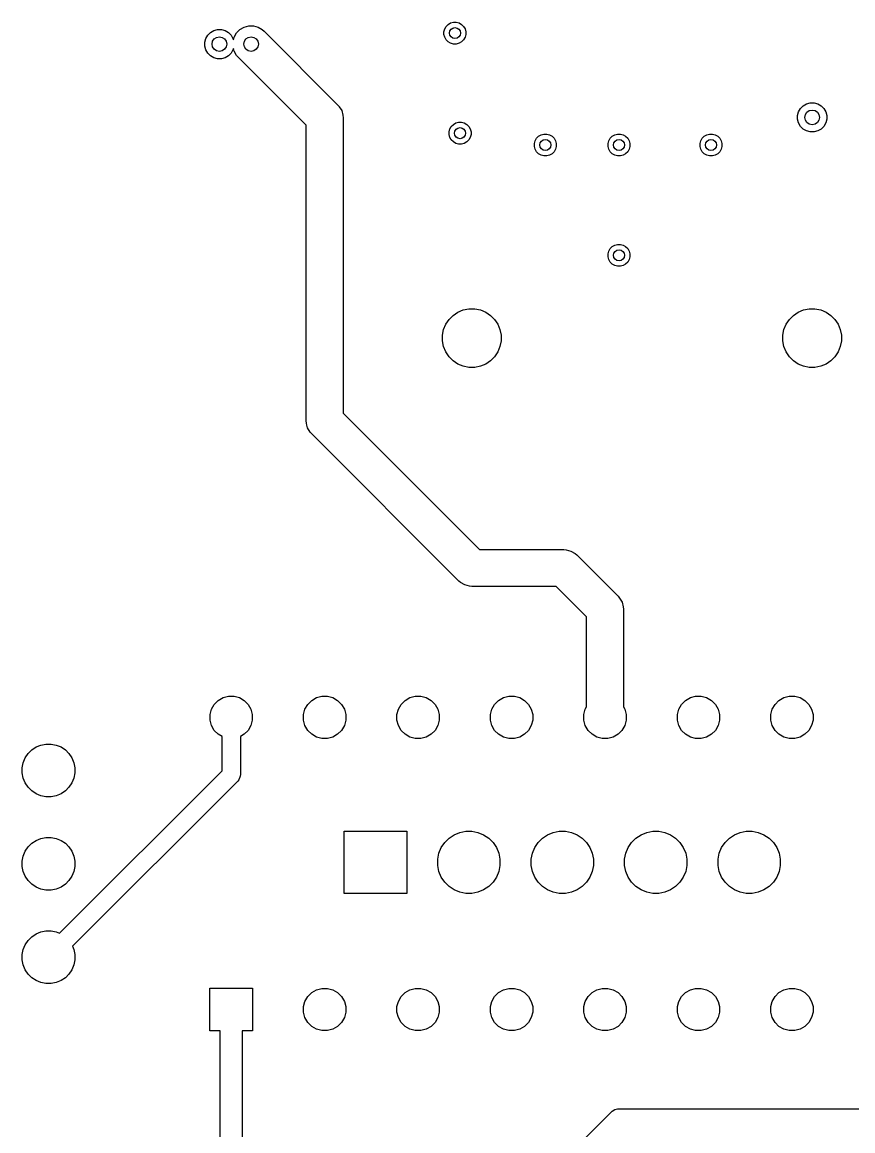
# Model space of a CAD drawing. Header units: inches. Extents: x 1.35 to 5.17, y -6.98 to -1.21.
# Drawn here: x 1.389 to 2.278, y -4.598 to -3.412 of the extents above; entities that cross this region are included whole.
import ezdxf

# ---------------------------------------------------------------- set-up
doc = ezdxf.new("R2010")
doc.units = ezdxf.units.IN
doc.header["$MEASUREMENT"] = 0
doc.layers.add('In1.Cu', color=91, linetype='CONTINUOUS', true_color=0x7fc87f)

msp = doc.modelspace()

# ---------------------------------------------------------------- linework, layer by layer
at = {"layer": 'In1.Cu', "linetype": 'CONTINUOUS'}
for p, q in [((1.6263, -3.4172), (1.6313, -3.4159)), ((1.6313, -3.4159), (1.6364, -3.4159)), ((1.6364, -3.4159), (1.6414, -3.4172)), ((1.8411, -3.4191), (1.8426, -3.4164)), ((1.8426, -3.4164), (1.8448, -3.4143)), ((1.8448, -3.4143), (1.8474, -3.4127)), ((1.8474, -3.4127), (1.8504, -3.4119)), ((1.8504, -3.4119), (1.8535, -3.4119)), ((1.8535, -3.4119), (1.8565, -3.4127)), ((1.8565, -3.4127), (1.8592, -3.4143)), ((1.8592, -3.4143), (1.8613, -3.4164)), ((1.8613, -3.4164), (1.8629, -3.4191)), ((1.5855, -3.4294), (1.5875, -3.4258)), ((1.5875, -3.4258), (1.5904, -3.4229)), ((1.5904, -3.4229), (1.594, -3.4209)), ((1.594, -3.4209), (1.5979, -3.4198)), ((1.5979, -3.4198), (1.6021, -3.4198)), ((1.6021, -3.4198), (1.606, -3.4209)), ((1.606, -3.4209), (1.6096, -3.4229)), ((1.6096, -3.4229), (1.6125, -3.4258)), ((1.6125, -3.4258), (1.6145, -3.4294)), ((1.6149, -3.4307), (1.6157, -3.4279)), ((1.6157, -3.4279), (1.6182, -3.4234)), ((1.6182, -3.4234), (1.6219, -3.4198)), ((1.6219, -3.4198), (1.6263, -3.4172)), ((1.6414, -3.4172), (1.6458, -3.4198)), ((1.6458, -3.4198), (1.6478, -3.4215)), ((1.6478, -3.4215), (1.7265, -3.5003)), ((1.8403, -3.4221), (1.8411, -3.4191)), ((1.8403, -3.4252), (1.8403, -3.4221)), ((1.8411, -3.4281), (1.8403, -3.4252)), ((1.8426, -3.4308), (1.8411, -3.4281)), ((1.8629, -3.4281), (1.8613, -3.4308)), ((1.8629, -3.4191), (1.8637, -3.4221)), ((1.8637, -3.4252), (1.8629, -3.4281)), ((1.8637, -3.4221), (1.8637, -3.4252)), ((1.5844, -3.4334), (1.5855, -3.4294)), ((1.5844, -3.4375), (1.5844, -3.4334)), ((1.5855, -3.4415), (1.5844, -3.4375)), ((1.6145, -3.4294), (1.6149, -3.4307)), ((1.6149, -3.4401), (1.6145, -3.4415)), ((1.6157, -3.443), (1.6149, -3.4401)), ((1.8448, -3.433), (1.8426, -3.4308)), ((1.8474, -3.4345), (1.8448, -3.433)), ((1.8504, -3.4353), (1.8474, -3.4345)), ((1.8535, -3.4353), (1.8504, -3.4353)), ((1.8565, -3.4345), (1.8535, -3.4353)), ((1.8592, -3.433), (1.8565, -3.4345)), ((1.8613, -3.4308), (1.8592, -3.433)), ((1.5875, -3.445), (1.5855, -3.4415)), ((1.5904, -3.4479), (1.5875, -3.445)), ((1.594, -3.45), (1.5904, -3.4479)), ((1.5979, -3.451), (1.594, -3.45)), ((1.6021, -3.451), (1.5979, -3.451)), ((1.606, -3.45), (1.6021, -3.451)), ((1.6096, -3.4479), (1.606, -3.45)), ((1.6125, -3.445), (1.6096, -3.4479)), ((1.6145, -3.4415), (1.6125, -3.445)), ((1.6182, -3.4474), (1.6157, -3.443)), ((1.6199, -3.4494), (1.6182, -3.4474)), ((1.6929, -3.5223), (1.6199, -3.4494)), ((2.2247, -3.5013), (2.2282, -3.4992)), ((2.2282, -3.4992), (2.2322, -3.4982)), ((2.2322, -3.4982), (2.2363, -3.4982)), ((2.2363, -3.4982), (2.2403, -3.4992)), ((2.2403, -3.4992), (2.2438, -3.5013)), ((1.7265, -3.5003), (1.7282, -3.5022)), ((1.7282, -3.5022), (1.7282, -3.5022)), ((1.7282, -3.5022), (1.7283, -3.5024)), ((1.7283, -3.5024), (1.7308, -3.5066)), ((1.7308, -3.5066), (1.7321, -3.5116)), ((1.7321, -3.5116), (1.7321, -3.5116)), ((1.7321, -3.5116), (1.7323, -3.5142)), ((2.2186, -3.5117), (2.2197, -3.5078)), ((2.2186, -3.5158), (2.2186, -3.5117)), ((2.2197, -3.5078), (2.2218, -3.5042)), ((2.2218, -3.5042), (2.2247, -3.5013)), ((2.2438, -3.5013), (2.2467, -3.5042)), ((2.2467, -3.5042), (2.2488, -3.5078)), ((2.2488, -3.5078), (2.2499, -3.5117)), ((2.2499, -3.5117), (2.2499, -3.5158)), ((1.6929, -3.8386), (1.6929, -3.5223)), ((1.7323, -3.5142), (1.7323, -3.8304)), ((1.8466, -3.5262), (1.8481, -3.5235)), ((1.8481, -3.5235), (1.8503, -3.5213)), ((1.8503, -3.5213), (1.853, -3.5198)), ((1.853, -3.5198), (1.8559, -3.519)), ((1.8559, -3.519), (1.859, -3.519)), ((1.859, -3.519), (1.862, -3.5198)), ((1.862, -3.5198), (1.8647, -3.5213)), ((1.8647, -3.5213), (1.8669, -3.5235)), ((1.8669, -3.5235), (1.8684, -3.5262)), ((2.2197, -3.5198), (2.2186, -3.5158)), ((2.2218, -3.5234), (2.2197, -3.5198)), ((2.2247, -3.5263), (2.2218, -3.5234)), ((2.2467, -3.5234), (2.2438, -3.5263)), ((2.2488, -3.5198), (2.2467, -3.5234)), ((2.2499, -3.5158), (2.2488, -3.5198)), ((1.8458, -3.5292), (1.8466, -3.5262)), ((1.8458, -3.5323), (1.8458, -3.5292)), ((1.8466, -3.5352), (1.8458, -3.5323)), ((1.8481, -3.5379), (1.8466, -3.5352)), ((1.8684, -3.5352), (1.8669, -3.5379)), ((1.8684, -3.5262), (1.8692, -3.5292)), ((1.8692, -3.5323), (1.8684, -3.5352)), ((1.8692, -3.5292), (1.8692, -3.5323)), ((1.9394, -3.5361), (1.9416, -3.5339)), ((1.9416, -3.5339), (1.9443, -3.5324)), ((1.9443, -3.5324), (1.9473, -3.5316)), ((1.9473, -3.5316), (1.9504, -3.5316)), ((1.9504, -3.5316), (1.9533, -3.5324)), ((1.9533, -3.5324), (1.956, -3.5339)), ((1.956, -3.5339), (1.9582, -3.5361)), ((2.0182, -3.5361), (2.0204, -3.5339)), ((2.0204, -3.5339), (2.023, -3.5324)), ((2.023, -3.5324), (2.026, -3.5316)), ((2.026, -3.5316), (2.0291, -3.5316)), ((2.0291, -3.5316), (2.0321, -3.5324)), ((2.0321, -3.5324), (2.0347, -3.5339)), ((2.0347, -3.5339), (2.0369, -3.5361)), ((2.1166, -3.5361), (2.1188, -3.5339)), ((2.1188, -3.5339), (2.1215, -3.5324)), ((2.1215, -3.5324), (2.1244, -3.5316)), ((2.1244, -3.5316), (2.1275, -3.5316)), ((2.1275, -3.5316), (2.1305, -3.5324)), ((2.1305, -3.5324), (2.1332, -3.5339)), ((2.1332, -3.5339), (2.1354, -3.5361)), ((2.2282, -3.5283), (2.2247, -3.5263)), ((2.2322, -3.5294), (2.2282, -3.5283)), ((2.2363, -3.5294), (2.2322, -3.5294)), ((2.2403, -3.5283), (2.2363, -3.5294)), ((2.2438, -3.5263), (2.2403, -3.5283)), ((1.8503, -3.5401), (1.8481, -3.5379)), ((1.853, -3.5416), (1.8503, -3.5401)), ((1.8559, -3.5424), (1.853, -3.5416)), ((1.859, -3.5424), (1.8559, -3.5424)), ((1.862, -3.5416), (1.859, -3.5424)), ((1.8647, -3.5401), (1.862, -3.5416)), ((1.8669, -3.5379), (1.8647, -3.5401)), ((1.9371, -3.5418), (1.9379, -3.5388)), ((1.9371, -3.5448), (1.9371, -3.5418)), ((1.9379, -3.5478), (1.9371, -3.5448)), ((1.9379, -3.5388), (1.9394, -3.5361)), ((1.9582, -3.5361), (1.9597, -3.5388)), ((1.9597, -3.5388), (1.9605, -3.5418)), ((1.9605, -3.5448), (1.9597, -3.5478)), ((1.9605, -3.5418), (1.9605, -3.5448)), ((2.0158, -3.5418), (2.0166, -3.5388)), ((2.0158, -3.5448), (2.0158, -3.5418)), ((2.0166, -3.5478), (2.0158, -3.5448)), ((2.0166, -3.5388), (2.0182, -3.5361)), ((2.0369, -3.5361), (2.0385, -3.5388)), ((2.0385, -3.5388), (2.0393, -3.5418)), ((2.0393, -3.5448), (2.0385, -3.5478)), ((2.0393, -3.5418), (2.0393, -3.5448)), ((2.1143, -3.5418), (2.1151, -3.5388)), ((2.1143, -3.5448), (2.1143, -3.5418)), ((2.1151, -3.5478), (2.1143, -3.5448)), ((2.1151, -3.5388), (2.1166, -3.5361)), ((2.1354, -3.5361), (2.1369, -3.5388)), ((2.1369, -3.5388), (2.1377, -3.5418)), ((2.1377, -3.5448), (2.1369, -3.5478)), ((2.1377, -3.5418), (2.1377, -3.5448)), ((1.9394, -3.5505), (1.9379, -3.5478)), ((1.9416, -3.5527), (1.9394, -3.5505)), ((1.9443, -3.5542), (1.9416, -3.5527)), ((1.9473, -3.555), (1.9443, -3.5542)), ((1.9504, -3.555), (1.9473, -3.555)), ((1.9533, -3.5542), (1.9504, -3.555)), ((1.956, -3.5527), (1.9533, -3.5542)), ((1.9582, -3.5505), (1.956, -3.5527)), ((1.9597, -3.5478), (1.9582, -3.5505)), ((2.0182, -3.5505), (2.0166, -3.5478)), ((2.0204, -3.5527), (2.0182, -3.5505)), ((2.023, -3.5542), (2.0204, -3.5527)), ((2.026, -3.555), (2.023, -3.5542)), ((2.0291, -3.555), (2.026, -3.555)), ((2.0321, -3.5542), (2.0291, -3.555)), ((2.0347, -3.5527), (2.0321, -3.5542)), ((2.0369, -3.5505), (2.0347, -3.5527)), ((2.0385, -3.5478), (2.0369, -3.5505)), ((2.1166, -3.5505), (2.1151, -3.5478)), ((2.1188, -3.5527), (2.1166, -3.5505)), ((2.1215, -3.5542), (2.1188, -3.5527)), ((2.1244, -3.555), (2.1215, -3.5542)), ((2.1275, -3.555), (2.1244, -3.555)), ((2.1305, -3.5542), (2.1275, -3.555)), ((2.1332, -3.5527), (2.1305, -3.5542)), ((2.1354, -3.5505), (2.1332, -3.5527)), ((2.1369, -3.5478), (2.1354, -3.5505)), ((2.0166, -3.6569), (2.0182, -3.6542)), ((2.0182, -3.6542), (2.0204, -3.652)), ((2.0204, -3.652), (2.023, -3.6505)), ((2.023, -3.6505), (2.026, -3.6497)), ((2.026, -3.6497), (2.0291, -3.6497)), ((2.0291, -3.6497), (2.0321, -3.6505)), ((2.0321, -3.6505), (2.0347, -3.652)), ((2.0347, -3.652), (2.0369, -3.6542)), ((2.0369, -3.6542), (2.0385, -3.6569)), ((2.0158, -3.6599), (2.0166, -3.6569)), ((2.0158, -3.663), (2.0158, -3.6599)), ((2.0166, -3.6659), (2.0158, -3.663)), ((2.0182, -3.6686), (2.0166, -3.6659)), ((2.0385, -3.6659), (2.0369, -3.6686)), ((2.0385, -3.6569), (2.0393, -3.6599)), ((2.0393, -3.663), (2.0385, -3.6659)), ((2.0393, -3.6599), (2.0393, -3.663)), ((2.0204, -3.6708), (2.0182, -3.6686)), ((2.023, -3.6723), (2.0204, -3.6708)), ((2.026, -3.6731), (2.023, -3.6723)), ((2.0291, -3.6731), (2.026, -3.6731)), ((2.0321, -3.6723), (2.0291, -3.6731)), ((2.0347, -3.6708), (2.0321, -3.6723)), ((2.0369, -3.6686), (2.0347, -3.6708)), ((1.8501, -3.7257), (1.8552, -3.7222)), ((1.8552, -3.7222), (1.8609, -3.7199)), ((1.8609, -3.7199), (1.867, -3.7187)), ((1.867, -3.7187), (1.8732, -3.7187)), ((1.8732, -3.7187), (1.8792, -3.7199)), ((1.8792, -3.7199), (1.8849, -3.7222)), ((1.8849, -3.7222), (1.8901, -3.7257)), ((2.2143, -3.7257), (2.2194, -3.7222)), ((2.2194, -3.7222), (2.2251, -3.7199)), ((2.2251, -3.7199), (2.2312, -3.7187)), ((2.2312, -3.7187), (2.2373, -3.7187)), ((2.2373, -3.7187), (2.2434, -3.7199)), ((2.2434, -3.7199), (2.2491, -3.7222)), ((2.2491, -3.7222), (2.2542, -3.7257)), ((1.8399, -3.7409), (1.8423, -3.7352)), ((1.8423, -3.7352), (1.8457, -3.73)), ((1.8457, -3.73), (1.8501, -3.7257)), ((1.8901, -3.7257), (1.8944, -3.73)), ((1.8944, -3.73), (1.8979, -3.7352)), ((1.8979, -3.7352), (1.9002, -3.7409)), ((2.2041, -3.7409), (2.2065, -3.7352)), ((2.2065, -3.7352), (2.2099, -3.73)), ((2.2099, -3.73), (2.2143, -3.7257)), ((2.2542, -3.7257), (2.2586, -3.73)), ((2.2586, -3.73), (2.262, -3.7352)), ((2.262, -3.7352), (2.2644, -3.7409)), ((1.8387, -3.7469), (1.8399, -3.7409)), ((1.8387, -3.7531), (1.8387, -3.7469)), ((1.9002, -3.7409), (1.9014, -3.7469)), ((1.9014, -3.7469), (1.9014, -3.7531)), ((2.2029, -3.7469), (2.2041, -3.7409)), ((2.2029, -3.7531), (2.2029, -3.7469)), ((2.2644, -3.7409), (2.2656, -3.7469)), ((2.2656, -3.7469), (2.2656, -3.7531)), ((1.8399, -3.7591), (1.8387, -3.7531)), ((1.8423, -3.7648), (1.8399, -3.7591)), ((1.9002, -3.7591), (1.8979, -3.7648)), ((1.9014, -3.7531), (1.9002, -3.7591)), ((2.2041, -3.7591), (2.2029, -3.7531)), ((2.2065, -3.7648), (2.2041, -3.7591)), ((2.2644, -3.7591), (2.262, -3.7648)), ((2.2656, -3.7531), (2.2644, -3.7591)), ((1.8457, -3.77), (1.8423, -3.7648)), ((1.8501, -3.7743), (1.8457, -3.77)), ((1.8944, -3.77), (1.8901, -3.7743)), ((1.8979, -3.7648), (1.8944, -3.77)), ((2.2099, -3.77), (2.2065, -3.7648)), ((2.2143, -3.7743), (2.2099, -3.77)), ((2.2586, -3.77), (2.2542, -3.7743)), ((2.262, -3.7648), (2.2586, -3.77)), ((1.8552, -3.7778), (1.8501, -3.7743)), ((1.8609, -3.7801), (1.8552, -3.7778)), ((1.867, -3.7813), (1.8609, -3.7801)), ((1.8732, -3.7813), (1.867, -3.7813)), ((1.8792, -3.7801), (1.8732, -3.7813)), ((1.8849, -3.7778), (1.8792, -3.7801)), ((1.8901, -3.7743), (1.8849, -3.7778)), ((2.2194, -3.7778), (2.2143, -3.7743)), ((2.2251, -3.7801), (2.2194, -3.7778)), ((2.2312, -3.7813), (2.2251, -3.7801)), ((2.2373, -3.7813), (2.2312, -3.7813)), ((2.2434, -3.7801), (2.2373, -3.7813)), ((2.2491, -3.7778), (2.2434, -3.7801)), ((2.2542, -3.7743), (2.2491, -3.7778)), ((1.7323, -3.8304), (1.8782, -3.9764)), ((1.6931, -3.8412), (1.6929, -3.8386)), ((1.6936, -3.8431), (1.6931, -3.8412)), ((1.6931, -3.8412), (1.6931, -3.8412)), ((1.6944, -3.8461), (1.6936, -3.8431)), ((1.697, -3.8506), (1.6944, -3.8461)), ((1.6987, -3.8525), (1.697, -3.8506)), ((1.697, -3.8506), (1.697, -3.8506)), ((1.8562, -4.01), (1.6987, -3.8525)), ((1.8782, -3.9764), (1.9685, -3.9764)), ((1.9685, -3.9764), (1.9711, -3.9765)), ((1.9711, -3.9765), (1.9711, -3.9765)), ((1.9711, -3.9765), (1.976, -3.9779)), ((1.976, -3.9779), (1.9805, -3.9804)), ((1.9805, -3.9804), (1.9805, -3.9804)), ((1.9805, -3.9804), (1.9824, -3.9821)), ((1.9824, -3.9821), (2.0265, -4.0262)), ((1.8581, -4.0117), (1.8562, -4.01)), ((1.8625, -4.0142), (1.8581, -4.0117)), ((1.8581, -4.0117), (1.8581, -4.0117)), ((1.8675, -4.0156), (1.8625, -4.0142)), ((1.8701, -4.0157), (1.8675, -4.0156)), ((1.8675, -4.0156), (1.8675, -4.0156)), ((1.9604, -4.0157), (1.8701, -4.0157)), ((1.9929, -4.0483), (1.9604, -4.0157)), ((2.0265, -4.0262), (2.0282, -4.0282)), ((2.0282, -4.0282), (2.0282, -4.0282)), ((2.0282, -4.0282), (2.0308, -4.0326)), ((2.0308, -4.0326), (2.0321, -4.0376)), ((2.0321, -4.0376), (2.0321, -4.0376)), ((2.0321, -4.0376), (2.0323, -4.0402)), ((2.0323, -4.0402), (2.0323, -4.1447)), ((1.9929, -4.1447), (1.9929, -4.0483)), ((1.5945, -4.142), (1.5987, -4.1378)), ((1.5987, -4.1378), (1.6039, -4.1348)), ((1.6039, -4.1348), (1.6096, -4.1333)), ((1.6096, -4.1333), (1.6156, -4.1333)), ((1.6156, -4.1333), (1.6213, -4.1348)), ((1.6213, -4.1348), (1.6265, -4.1378)), ((1.6265, -4.1378), (1.6307, -4.142)), ((1.6945, -4.142), (1.6987, -4.1378)), ((1.6987, -4.1378), (1.7039, -4.1348)), ((1.7039, -4.1348), (1.7096, -4.1333)), ((1.7096, -4.1333), (1.7156, -4.1333)), ((1.7156, -4.1333), (1.7213, -4.1348)), ((1.7213, -4.1348), (1.7265, -4.1378)), ((1.7265, -4.1378), (1.7307, -4.142)), ((1.7945, -4.142), (1.7987, -4.1378)), ((1.7987, -4.1378), (1.8039, -4.1348)), ((1.8039, -4.1348), (1.8096, -4.1333)), ((1.8096, -4.1333), (1.8156, -4.1333)), ((1.8156, -4.1333), (1.8213, -4.1348)), ((1.8213, -4.1348), (1.8265, -4.1378)), ((1.8265, -4.1378), (1.8307, -4.142)), ((1.8945, -4.142), (1.8987, -4.1378)), ((1.8987, -4.1378), (1.9039, -4.1348)), ((1.9039, -4.1348), (1.9096, -4.1333)), ((1.9096, -4.1333), (1.9156, -4.1333)), ((1.9156, -4.1333), (1.9213, -4.1348)), ((1.9213, -4.1348), (1.9265, -4.1378)), ((1.9265, -4.1378), (1.9307, -4.142)), ((2.0945, -4.142), (2.0987, -4.1378)), ((2.0987, -4.1378), (2.1039, -4.1348)), ((2.1039, -4.1348), (2.1096, -4.1333)), ((2.1096, -4.1333), (2.1156, -4.1333)), ((2.1156, -4.1333), (2.1213, -4.1348)), ((2.1213, -4.1348), (2.1265, -4.1378)), ((2.1265, -4.1378), (2.1307, -4.142)), ((2.1945, -4.142), (2.1987, -4.1378)), ((2.1987, -4.1378), (2.2039, -4.1348)), ((2.2039, -4.1348), (2.2096, -4.1333)), ((2.2096, -4.1333), (2.2156, -4.1333)), ((2.2156, -4.1333), (2.2213, -4.1348)), ((2.2213, -4.1348), (2.2265, -4.1378)), ((2.2265, -4.1378), (2.2307, -4.142)), ((1.59, -4.1529), (1.5915, -4.1472)), ((1.5915, -4.1472), (1.5945, -4.142)), ((1.6307, -4.142), (1.6337, -4.1472)), ((1.6337, -4.1472), (1.6352, -4.1529)), ((1.69, -4.1529), (1.6915, -4.1472)), ((1.6915, -4.1472), (1.6945, -4.142)), ((1.7307, -4.142), (1.7337, -4.1472)), ((1.7337, -4.1472), (1.7352, -4.1529)), ((1.79, -4.1529), (1.7915, -4.1472)), ((1.7915, -4.1472), (1.7945, -4.142)), ((1.8307, -4.142), (1.8337, -4.1472)), ((1.8337, -4.1472), (1.8352, -4.1529)), ((1.89, -4.1529), (1.8915, -4.1472)), ((1.8915, -4.1472), (1.8945, -4.142)), ((1.9307, -4.142), (1.9337, -4.1472)), ((1.9337, -4.1472), (1.9352, -4.1529)), ((1.99, -4.1529), (1.9915, -4.1472)), ((1.9915, -4.1472), (1.9929, -4.1447)), ((2.0323, -4.1447), (2.0337, -4.1472)), ((2.0337, -4.1472), (2.0352, -4.1529)), ((2.09, -4.1529), (2.0915, -4.1472)), ((2.0915, -4.1472), (2.0945, -4.142)), ((2.1307, -4.142), (2.1337, -4.1472)), ((2.1337, -4.1472), (2.1352, -4.1529)), ((2.19, -4.1529), (2.1915, -4.1472)), ((2.1915, -4.1472), (2.1945, -4.142)), ((2.2307, -4.142), (2.2337, -4.1472)), ((2.2337, -4.1472), (2.2352, -4.1529)), ((1.59, -4.1589), (1.59, -4.1529)), ((1.5915, -4.1646), (1.59, -4.1589)), ((1.6352, -4.1589), (1.6337, -4.1646)), ((1.6352, -4.1529), (1.6352, -4.1589)), ((1.69, -4.1589), (1.69, -4.1529)), ((1.6915, -4.1646), (1.69, -4.1589)), ((1.7352, -4.1589), (1.7337, -4.1646)), ((1.7352, -4.1529), (1.7352, -4.1589)), ((1.79, -4.1589), (1.79, -4.1529)), ((1.7915, -4.1646), (1.79, -4.1589)), ((1.8352, -4.1589), (1.8337, -4.1646)), ((1.8352, -4.1529), (1.8352, -4.1589)), ((1.89, -4.1589), (1.89, -4.1529)), ((1.8915, -4.1646), (1.89, -4.1589)), ((1.9352, -4.1589), (1.9337, -4.1646)), ((1.9352, -4.1529), (1.9352, -4.1589)), ((1.99, -4.1589), (1.99, -4.1529)), ((1.9915, -4.1646), (1.99, -4.1589)), ((2.0352, -4.1589), (2.0337, -4.1646)), ((2.0352, -4.1529), (2.0352, -4.1589)), ((2.09, -4.1589), (2.09, -4.1529)), ((2.0915, -4.1646), (2.09, -4.1589)), ((2.1352, -4.1589), (2.1337, -4.1646)), ((2.1352, -4.1529), (2.1352, -4.1589)), ((2.19, -4.1589), (2.19, -4.1529)), ((2.1915, -4.1646), (2.19, -4.1589)), ((2.2352, -4.1589), (2.2337, -4.1646)), ((2.2352, -4.1529), (2.2352, -4.1589)), ((1.5945, -4.1698), (1.5915, -4.1646)), ((1.5987, -4.174), (1.5945, -4.1698)), ((1.6028, -4.1764), (1.5987, -4.174)), ((1.6265, -4.174), (1.6224, -4.1764)), ((1.6307, -4.1698), (1.6265, -4.174)), ((1.6337, -4.1646), (1.6307, -4.1698)), ((1.6945, -4.1698), (1.6915, -4.1646)), ((1.6987, -4.174), (1.6945, -4.1698)), ((1.7039, -4.177), (1.6987, -4.174)), ((1.7265, -4.174), (1.7213, -4.177)), ((1.7307, -4.1698), (1.7265, -4.174)), ((1.7337, -4.1646), (1.7307, -4.1698)), ((1.7945, -4.1698), (1.7915, -4.1646)), ((1.7987, -4.174), (1.7945, -4.1698)), ((1.8039, -4.177), (1.7987, -4.174)), ((1.8265, -4.174), (1.8213, -4.177)), ((1.8307, -4.1698), (1.8265, -4.174)), ((1.8337, -4.1646), (1.8307, -4.1698)), ((1.8945, -4.1698), (1.8915, -4.1646)), ((1.8987, -4.174), (1.8945, -4.1698)), ((1.9039, -4.177), (1.8987, -4.174)), ((1.9265, -4.174), (1.9213, -4.177)), ((1.9307, -4.1698), (1.9265, -4.174)), ((1.9337, -4.1646), (1.9307, -4.1698)), ((1.9945, -4.1698), (1.9915, -4.1646)), ((1.9987, -4.174), (1.9945, -4.1698)), ((2.0039, -4.177), (1.9987, -4.174)), ((2.0265, -4.174), (2.0213, -4.177)), ((2.0307, -4.1698), (2.0265, -4.174)), ((2.0337, -4.1646), (2.0307, -4.1698)), ((2.0945, -4.1698), (2.0915, -4.1646)), ((2.0987, -4.174), (2.0945, -4.1698)), ((2.1039, -4.177), (2.0987, -4.174)), ((2.1265, -4.174), (2.1213, -4.177)), ((2.1307, -4.1698), (2.1265, -4.174)), ((2.1337, -4.1646), (2.1307, -4.1698)), ((2.1945, -4.1698), (2.1915, -4.1646)), ((2.1987, -4.174), (2.1945, -4.1698)), ((2.2039, -4.177), (2.1987, -4.174)), ((2.2265, -4.174), (2.2213, -4.177)), ((2.2307, -4.1698), (2.2265, -4.174)), ((2.2337, -4.1646), (2.2307, -4.1698)), ((1.3991, -4.1907), (1.4038, -4.1876)), ((1.4038, -4.1876), (1.4089, -4.1855)), ((1.4089, -4.1855), (1.4143, -4.1844)), ((1.4143, -4.1844), (1.4199, -4.1844)), ((1.4199, -4.1844), (1.4254, -4.1855)), ((1.4254, -4.1855), (1.4305, -4.1876)), ((1.4305, -4.1876), (1.4351, -4.1907)), ((1.6028, -4.213), (1.6028, -4.1764)), ((1.6224, -4.1764), (1.6224, -4.2171)), ((1.7096, -4.1785), (1.7039, -4.177)), ((1.7156, -4.1785), (1.7096, -4.1785)), ((1.7213, -4.177), (1.7156, -4.1785)), ((1.8096, -4.1785), (1.8039, -4.177)), ((1.8156, -4.1785), (1.8096, -4.1785)), ((1.8213, -4.177), (1.8156, -4.1785)), ((1.9096, -4.1785), (1.9039, -4.177)), ((1.9156, -4.1785), (1.9096, -4.1785)), ((1.9213, -4.177), (1.9156, -4.1785)), ((2.0096, -4.1785), (2.0039, -4.177)), ((2.0156, -4.1785), (2.0096, -4.1785)), ((2.0213, -4.177), (2.0156, -4.1785)), ((2.1096, -4.1785), (2.1039, -4.177)), ((2.1156, -4.1785), (2.1096, -4.1785)), ((2.1213, -4.177), (2.1156, -4.1785)), ((2.2096, -4.1785), (2.2039, -4.177)), ((2.2156, -4.1785), (2.2096, -4.1785)), ((2.2213, -4.177), (2.2156, -4.1785)), ((1.39, -4.2044), (1.3921, -4.1992)), ((1.3921, -4.1992), (1.3952, -4.1946)), ((1.3952, -4.1946), (1.3991, -4.1907)), ((1.4351, -4.1907), (1.439, -4.1946)), ((1.439, -4.1946), (1.4421, -4.1992)), ((1.4421, -4.1992), (1.4443, -4.2044)), ((1.3889, -4.2098), (1.39, -4.2044)), ((1.3889, -4.2154), (1.3889, -4.2098)), ((1.4443, -4.2044), (1.4453, -4.2098)), ((1.4453, -4.2098), (1.4453, -4.2154)), ((1.39, -4.2208), (1.3889, -4.2154)), ((1.3921, -4.226), (1.39, -4.2208)), ((1.4289, -4.3869), (1.6028, -4.213)), ((1.4443, -4.2208), (1.4421, -4.226)), ((1.4453, -4.2154), (1.4443, -4.2208)), ((1.6208, -4.2226), (1.6196, -4.2241)), ((1.6223, -4.219), (1.6208, -4.2226)), ((1.6208, -4.2226), (1.6208, -4.2226)), ((1.6224, -4.2171), (1.6223, -4.219)), ((1.3952, -4.2306), (1.3921, -4.226)), ((1.3991, -4.2345), (1.3952, -4.2306)), ((1.4038, -4.2376), (1.3991, -4.2345)), ((1.4351, -4.2345), (1.4305, -4.2376)), ((1.439, -4.2306), (1.4351, -4.2345)), ((1.4421, -4.226), (1.439, -4.2306)), ((1.6196, -4.2241), (1.4428, -4.4008)), ((1.4089, -4.2397), (1.4038, -4.2376)), ((1.4143, -4.2408), (1.4089, -4.2397)), ((1.4199, -4.2408), (1.4143, -4.2408)), ((1.4254, -4.2397), (1.4199, -4.2408)), ((1.4305, -4.2376), (1.4254, -4.2397)), ((1.7335, -4.3445), (1.7335, -4.2776)), ((1.7335, -4.2776), (1.8004, -4.2776)), ((1.8004, -4.2776), (1.8004, -4.3445)), ((1.8457, -4.2852), (1.8512, -4.2815)), ((1.8512, -4.2815), (1.8572, -4.279)), ((1.8572, -4.279), (1.8636, -4.2777)), ((1.8636, -4.2777), (1.8702, -4.2777)), ((1.8702, -4.2777), (1.8766, -4.279)), ((1.8766, -4.279), (1.8827, -4.2815)), ((1.8827, -4.2815), (1.8882, -4.2852)), ((1.9457, -4.2852), (1.9512, -4.2815)), ((1.9512, -4.2815), (1.9572, -4.279)), ((1.9572, -4.279), (1.9636, -4.2777)), ((1.9636, -4.2777), (1.9702, -4.2777)), ((1.9702, -4.2777), (1.9766, -4.279)), ((1.9766, -4.279), (1.9827, -4.2815)), ((1.9827, -4.2815), (1.9882, -4.2852)), ((2.0457, -4.2852), (2.0512, -4.2815)), ((2.0512, -4.2815), (2.0572, -4.279)), ((2.0572, -4.279), (2.0636, -4.2777)), ((2.0636, -4.2777), (2.0702, -4.2777)), ((2.0702, -4.2777), (2.0766, -4.279)), ((2.0766, -4.279), (2.0827, -4.2815)), ((2.0827, -4.2815), (2.0882, -4.2852)), ((2.1457, -4.2852), (2.1512, -4.2815)), ((2.1512, -4.2815), (2.1572, -4.279)), ((2.1572, -4.279), (2.1636, -4.2777)), ((2.1636, -4.2777), (2.1702, -4.2777)), ((2.1702, -4.2777), (2.1766, -4.279)), ((2.1766, -4.279), (2.1827, -4.2815)), ((2.1827, -4.2815), (2.1882, -4.2852)), ((1.3921, -4.2992), (1.3952, -4.2946)), ((1.3952, -4.2946), (1.3991, -4.2907)), ((1.3991, -4.2907), (1.4038, -4.2876)), ((1.4038, -4.2876), (1.4089, -4.2855)), ((1.4089, -4.2855), (1.4143, -4.2844)), ((1.4143, -4.2844), (1.4199, -4.2844)), ((1.4199, -4.2844), (1.4254, -4.2855)), ((1.4254, -4.2855), (1.4305, -4.2876)), ((1.4305, -4.2876), (1.4351, -4.2907)), ((1.4351, -4.2907), (1.439, -4.2946)), ((1.439, -4.2946), (1.4421, -4.2992)), ((1.8374, -4.2952), (1.8411, -4.2898)), ((1.8411, -4.2898), (1.8457, -4.2852)), ((1.8882, -4.2852), (1.8928, -4.2898)), ((1.8928, -4.2898), (1.8964, -4.2952)), ((1.9374, -4.2952), (1.9411, -4.2898)), ((1.9411, -4.2898), (1.9457, -4.2852)), ((1.9882, -4.2852), (1.9928, -4.2898)), ((1.9928, -4.2898), (1.9964, -4.2952)), ((2.0374, -4.2952), (2.0411, -4.2898)), ((2.0411, -4.2898), (2.0457, -4.2852)), ((2.0882, -4.2852), (2.0928, -4.2898)), ((2.0928, -4.2898), (2.0964, -4.2952)), ((2.1374, -4.2952), (2.1411, -4.2898)), ((2.1411, -4.2898), (2.1457, -4.2852)), ((2.1882, -4.2852), (2.1928, -4.2898)), ((2.1928, -4.2898), (2.1964, -4.2952)), ((1.3889, -4.3098), (1.39, -4.3044)), ((1.39, -4.3044), (1.3921, -4.2992)), ((1.4421, -4.2992), (1.4443, -4.3044)), ((1.4443, -4.3044), (1.4453, -4.3098)), ((1.8336, -4.3077), (1.8349, -4.3013)), ((1.8349, -4.3013), (1.8374, -4.2952)), ((1.8964, -4.2952), (1.899, -4.3013)), ((1.899, -4.3013), (1.9002, -4.3077)), ((1.9336, -4.3077), (1.9349, -4.3013)), ((1.9349, -4.3013), (1.9374, -4.2952)), ((1.9964, -4.2952), (1.999, -4.3013)), ((1.999, -4.3013), (2.0002, -4.3077)), ((2.0336, -4.3077), (2.0349, -4.3013)), ((2.0349, -4.3013), (2.0374, -4.2952)), ((2.0964, -4.2952), (2.099, -4.3013)), ((2.099, -4.3013), (2.1002, -4.3077)), ((2.1336, -4.3077), (2.1349, -4.3013)), ((2.1349, -4.3013), (2.1374, -4.2952)), ((2.1964, -4.2952), (2.199, -4.3013)), ((2.199, -4.3013), (2.2002, -4.3077)), ((1.3889, -4.3154), (1.3889, -4.3098)), ((1.39, -4.3208), (1.3889, -4.3154)), ((1.4453, -4.3154), (1.4443, -4.3208)), ((1.4453, -4.3098), (1.4453, -4.3154)), ((1.8336, -4.3143), (1.8336, -4.3077)), ((1.8349, -4.3207), (1.8336, -4.3143)), ((1.9002, -4.3143), (1.899, -4.3207)), ((1.9002, -4.3077), (1.9002, -4.3143)), ((1.9336, -4.3143), (1.9336, -4.3077)), ((1.9349, -4.3207), (1.9336, -4.3143)), ((2.0002, -4.3143), (1.999, -4.3207)), ((2.0002, -4.3077), (2.0002, -4.3143)), ((2.0336, -4.3143), (2.0336, -4.3077)), ((2.0349, -4.3207), (2.0336, -4.3143)), ((2.1002, -4.3143), (2.099, -4.3207)), ((2.1002, -4.3077), (2.1002, -4.3143)), ((2.1336, -4.3143), (2.1336, -4.3077)), ((2.1349, -4.3207), (2.1336, -4.3143)), ((2.2002, -4.3143), (2.199, -4.3207)), ((2.2002, -4.3077), (2.2002, -4.3143)), ((1.3921, -4.326), (1.39, -4.3208)), ((1.3952, -4.3306), (1.3921, -4.326)), ((1.3991, -4.3345), (1.3952, -4.3306)), ((1.439, -4.3306), (1.4351, -4.3345)), ((1.4421, -4.326), (1.439, -4.3306)), ((1.4443, -4.3208), (1.4421, -4.326)), ((1.8374, -4.3268), (1.8349, -4.3207)), ((1.8411, -4.3323), (1.8374, -4.3268)), ((1.8964, -4.3268), (1.8928, -4.3323)), ((1.899, -4.3207), (1.8964, -4.3268)), ((1.9374, -4.3268), (1.9349, -4.3207)), ((1.9411, -4.3323), (1.9374, -4.3268)), ((1.9964, -4.3268), (1.9928, -4.3323)), ((1.999, -4.3207), (1.9964, -4.3268)), ((2.0374, -4.3268), (2.0349, -4.3207)), ((2.0411, -4.3323), (2.0374, -4.3268)), ((2.0964, -4.3268), (2.0928, -4.3323)), ((2.099, -4.3207), (2.0964, -4.3268)), ((2.1374, -4.3268), (2.1349, -4.3207)), ((2.1411, -4.3323), (2.1374, -4.3268)), ((2.1964, -4.3268), (2.1928, -4.3323)), ((2.199, -4.3207), (2.1964, -4.3268)), ((1.4038, -4.3376), (1.3991, -4.3345)), ((1.4089, -4.3397), (1.4038, -4.3376)), ((1.4143, -4.3408), (1.4089, -4.3397)), ((1.4199, -4.3408), (1.4143, -4.3408)), ((1.4254, -4.3397), (1.4199, -4.3408)), ((1.4305, -4.3376), (1.4254, -4.3397)), ((1.4351, -4.3345), (1.4305, -4.3376)), ((1.8457, -4.3369), (1.8411, -4.3323)), ((1.8512, -4.3405), (1.8457, -4.3369)), ((1.8572, -4.343), (1.8512, -4.3405)), ((1.8827, -4.3405), (1.8766, -4.343)), ((1.8882, -4.3369), (1.8827, -4.3405)), ((1.8928, -4.3323), (1.8882, -4.3369)), ((1.9457, -4.3369), (1.9411, -4.3323)), ((1.9512, -4.3405), (1.9457, -4.3369)), ((1.9572, -4.343), (1.9512, -4.3405)), ((1.9827, -4.3405), (1.9766, -4.343)), ((1.9882, -4.3369), (1.9827, -4.3405)), ((1.9928, -4.3323), (1.9882, -4.3369)), ((2.0457, -4.3369), (2.0411, -4.3323)), ((2.0512, -4.3405), (2.0457, -4.3369)), ((2.0572, -4.343), (2.0512, -4.3405)), ((2.0827, -4.3405), (2.0766, -4.343)), ((2.0882, -4.3369), (2.0827, -4.3405)), ((2.0928, -4.3323), (2.0882, -4.3369)), ((2.1457, -4.3369), (2.1411, -4.3323)), ((2.1512, -4.3405), (2.1457, -4.3369)), ((2.1572, -4.343), (2.1512, -4.3405)), ((2.1827, -4.3405), (2.1766, -4.343)), ((2.1882, -4.3369), (2.1827, -4.3405)), ((2.1928, -4.3323), (2.1882, -4.3369)), ((1.8004, -4.3445), (1.7335, -4.3445)), ((1.8636, -4.3443), (1.8572, -4.343)), ((1.8702, -4.3443), (1.8636, -4.3443)), ((1.8766, -4.343), (1.8702, -4.3443)), ((1.9636, -4.3443), (1.9572, -4.343)), ((1.9702, -4.3443), (1.9636, -4.3443)), ((1.9766, -4.343), (1.9702, -4.3443)), ((2.0636, -4.3443), (2.0572, -4.343)), ((2.0702, -4.3443), (2.0636, -4.3443)), ((2.0766, -4.343), (2.0702, -4.3443)), ((2.1636, -4.3443), (2.1572, -4.343)), ((2.1702, -4.3443), (2.1636, -4.3443)), ((2.1766, -4.343), (2.1702, -4.3443)), ((1.3991, -4.3907), (1.4038, -4.3876)), ((1.4038, -4.3876), (1.4089, -4.3855)), ((1.4089, -4.3855), (1.4143, -4.3844)), ((1.4143, -4.3844), (1.4199, -4.3844)), ((1.4199, -4.3844), (1.4254, -4.3855)), ((1.4254, -4.3855), (1.4289, -4.3869)), ((1.39, -4.4044), (1.3921, -4.3992)), ((1.3921, -4.3992), (1.3952, -4.3946)), ((1.3952, -4.3946), (1.3991, -4.3907)), ((1.4428, -4.4008), (1.4443, -4.4044)), ((1.3889, -4.4098), (1.39, -4.4044)), ((1.3889, -4.4154), (1.3889, -4.4098)), ((1.4443, -4.4044), (1.4453, -4.4098)), ((1.4453, -4.4098), (1.4453, -4.4154)), ((1.39, -4.4208), (1.3889, -4.4154)), ((1.3921, -4.426), (1.39, -4.4208)), ((1.4443, -4.4208), (1.4421, -4.426)), ((1.4453, -4.4154), (1.4443, -4.4208)), ((1.3952, -4.4306), (1.3921, -4.426)), ((1.3991, -4.4345), (1.3952, -4.4306)), ((1.4038, -4.4376), (1.3991, -4.4345)), ((1.4351, -4.4345), (1.4305, -4.4376)), ((1.439, -4.4306), (1.4351, -4.4345)), ((1.4421, -4.426), (1.439, -4.4306)), ((1.4089, -4.4397), (1.4038, -4.4376)), ((1.4143, -4.4408), (1.4089, -4.4397)), ((1.4199, -4.4408), (1.4143, -4.4408)), ((1.4254, -4.4397), (1.4199, -4.4408)), ((1.4305, -4.4376), (1.4254, -4.4397)), ((1.5898, -4.4913), (1.5898, -4.4457)), ((1.5898, -4.4457), (1.6354, -4.4457)), ((1.6354, -4.4457), (1.6354, -4.4913)), ((1.6987, -4.4504), (1.7039, -4.4474)), ((1.7039, -4.4474), (1.7096, -4.4459)), ((1.7096, -4.4459), (1.7156, -4.4459)), ((1.7156, -4.4459), (1.7213, -4.4474)), ((1.7213, -4.4474), (1.7265, -4.4504)), ((1.7987, -4.4504), (1.8039, -4.4474)), ((1.8039, -4.4474), (1.8096, -4.4459)), ((1.8096, -4.4459), (1.8156, -4.4459)), ((1.8156, -4.4459), (1.8213, -4.4474)), ((1.8213, -4.4474), (1.8265, -4.4504)), ((1.8987, -4.4504), (1.9039, -4.4474)), ((1.9039, -4.4474), (1.9096, -4.4459)), ((1.9096, -4.4459), (1.9156, -4.4459)), ((1.9156, -4.4459), (1.9213, -4.4474)), ((1.9213, -4.4474), (1.9265, -4.4504)), ((1.9987, -4.4504), (2.0039, -4.4474)), ((2.0039, -4.4474), (2.0096, -4.4459)), ((2.0096, -4.4459), (2.0156, -4.4459)), ((2.0156, -4.4459), (2.0213, -4.4474)), ((2.0213, -4.4474), (2.0265, -4.4504)), ((2.0987, -4.4504), (2.1039, -4.4474)), ((2.1039, -4.4474), (2.1096, -4.4459)), ((2.1096, -4.4459), (2.1156, -4.4459)), ((2.1156, -4.4459), (2.1213, -4.4474)), ((2.1213, -4.4474), (2.1265, -4.4504)), ((2.1987, -4.4504), (2.2039, -4.4474)), ((2.2039, -4.4474), (2.2096, -4.4459)), ((2.2096, -4.4459), (2.2156, -4.4459)), ((2.2156, -4.4459), (2.2213, -4.4474)), ((2.2213, -4.4474), (2.2265, -4.4504)), ((1.69, -4.4655), (1.6915, -4.4598)), ((1.6915, -4.4598), (1.6945, -4.4546)), ((1.6945, -4.4546), (1.6987, -4.4504)), ((1.7265, -4.4504), (1.7307, -4.4546)), ((1.7307, -4.4546), (1.7337, -4.4598)), ((1.7337, -4.4598), (1.7352, -4.4655)), ((1.79, -4.4655), (1.7915, -4.4598)), ((1.7915, -4.4598), (1.7945, -4.4546)), ((1.7945, -4.4546), (1.7987, -4.4504)), ((1.8265, -4.4504), (1.8307, -4.4546)), ((1.8307, -4.4546), (1.8337, -4.4598)), ((1.8337, -4.4598), (1.8352, -4.4655)), ((1.89, -4.4655), (1.8915, -4.4598)), ((1.8915, -4.4598), (1.8945, -4.4546)), ((1.8945, -4.4546), (1.8987, -4.4504)), ((1.9265, -4.4504), (1.9307, -4.4546)), ((1.9307, -4.4546), (1.9337, -4.4598)), ((1.9337, -4.4598), (1.9352, -4.4655)), ((1.99, -4.4655), (1.9915, -4.4598)), ((1.9915, -4.4598), (1.9945, -4.4546)), ((1.9945, -4.4546), (1.9987, -4.4504)), ((2.0265, -4.4504), (2.0307, -4.4546)), ((2.0307, -4.4546), (2.0337, -4.4598)), ((2.0337, -4.4598), (2.0352, -4.4655)), ((2.09, -4.4655), (2.0915, -4.4598)), ((2.0915, -4.4598), (2.0945, -4.4546)), ((2.0945, -4.4546), (2.0987, -4.4504)), ((2.1265, -4.4504), (2.1307, -4.4546)), ((2.1307, -4.4546), (2.1337, -4.4598)), ((2.1337, -4.4598), (2.1352, -4.4655)), ((2.19, -4.4655), (2.1915, -4.4598)), ((2.1915, -4.4598), (2.1945, -4.4546)), ((2.1945, -4.4546), (2.1987, -4.4504)), ((2.2265, -4.4504), (2.2307, -4.4546)), ((2.2307, -4.4546), (2.2337, -4.4598)), ((2.2337, -4.4598), (2.2352, -4.4655)), ((1.69, -4.4715), (1.69, -4.4655)), ((1.6915, -4.4772), (1.69, -4.4715)), ((1.7352, -4.4715), (1.7337, -4.4772)), ((1.7352, -4.4655), (1.7352, -4.4715)), ((1.79, -4.4715), (1.79, -4.4655)), ((1.7915, -4.4772), (1.79, -4.4715)), ((1.8352, -4.4715), (1.8337, -4.4772)), ((1.8352, -4.4655), (1.8352, -4.4715)), ((1.89, -4.4715), (1.89, -4.4655)), ((1.8915, -4.4772), (1.89, -4.4715)), ((1.9352, -4.4715), (1.9337, -4.4772)), ((1.9352, -4.4655), (1.9352, -4.4715)), ((1.99, -4.4715), (1.99, -4.4655)), ((1.9915, -4.4772), (1.99, -4.4715)), ((2.0352, -4.4715), (2.0337, -4.4772)), ((2.0352, -4.4655), (2.0352, -4.4715)), ((2.09, -4.4715), (2.09, -4.4655)), ((2.0915, -4.4772), (2.09, -4.4715)), ((2.1352, -4.4715), (2.1337, -4.4772)), ((2.1352, -4.4655), (2.1352, -4.4715)), ((2.19, -4.4715), (2.19, -4.4655)), ((2.1915, -4.4772), (2.19, -4.4715)), ((2.2352, -4.4715), (2.2337, -4.4772)), ((2.2352, -4.4655), (2.2352, -4.4715)), ((1.6945, -4.4824), (1.6915, -4.4772)), ((1.6987, -4.4866), (1.6945, -4.4824)), ((1.7307, -4.4824), (1.7265, -4.4866)), ((1.7337, -4.4772), (1.7307, -4.4824)), ((1.7945, -4.4824), (1.7915, -4.4772)), ((1.7987, -4.4866), (1.7945, -4.4824)), ((1.8307, -4.4824), (1.8265, -4.4866)), ((1.8337, -4.4772), (1.8307, -4.4824)), ((1.8945, -4.4824), (1.8915, -4.4772)), ((1.8987, -4.4866), (1.8945, -4.4824)), ((1.9307, -4.4824), (1.9265, -4.4866)), ((1.9337, -4.4772), (1.9307, -4.4824)), ((1.9945, -4.4824), (1.9915, -4.4772)), ((1.9987, -4.4866), (1.9945, -4.4824)), ((2.0307, -4.4824), (2.0265, -4.4866)), ((2.0337, -4.4772), (2.0307, -4.4824)), ((2.0945, -4.4824), (2.0915, -4.4772)), ((2.0987, -4.4866), (2.0945, -4.4824)), ((2.1307, -4.4824), (2.1265, -4.4866)), ((2.1337, -4.4772), (2.1307, -4.4824)), ((2.1945, -4.4824), (2.1915, -4.4772)), ((2.1987, -4.4866), (2.1945, -4.4824)), ((2.2307, -4.4824), (2.2265, -4.4866)), ((2.2337, -4.4772), (2.2307, -4.4824)), ((1.6008, -4.4913), (1.5898, -4.4913)), ((1.6008, -5.0772), (1.6008, -4.4913)), ((1.6354, -4.4913), (1.6244, -4.4913)), ((1.6244, -4.4913), (1.6244, -5.0723)), ((1.7039, -4.4896), (1.6987, -4.4866)), ((1.7096, -4.4911), (1.7039, -4.4896)), ((1.7156, -4.4911), (1.7096, -4.4911)), ((1.7213, -4.4896), (1.7156, -4.4911)), ((1.7265, -4.4866), (1.7213, -4.4896)), ((1.8039, -4.4896), (1.7987, -4.4866)), ((1.8096, -4.4911), (1.8039, -4.4896)), ((1.8156, -4.4911), (1.8096, -4.4911)), ((1.8213, -4.4896), (1.8156, -4.4911)), ((1.8265, -4.4866), (1.8213, -4.4896)), ((1.9039, -4.4896), (1.8987, -4.4866)), ((1.9096, -4.4911), (1.9039, -4.4896)), ((1.9156, -4.4911), (1.9096, -4.4911)), ((1.9213, -4.4896), (1.9156, -4.4911)), ((1.9265, -4.4866), (1.9213, -4.4896)), ((2.0039, -4.4896), (1.9987, -4.4866)), ((2.0096, -4.4911), (2.0039, -4.4896)), ((2.0156, -4.4911), (2.0096, -4.4911)), ((2.0213, -4.4896), (2.0156, -4.4911)), ((2.0265, -4.4866), (2.0213, -4.4896)), ((2.1039, -4.4896), (2.0987, -4.4866)), ((2.1096, -4.4911), (2.1039, -4.4896)), ((2.1156, -4.4911), (2.1096, -4.4911)), ((2.1213, -4.4896), (2.1156, -4.4911)), ((2.1265, -4.4866), (2.1213, -4.4896)), ((2.2039, -4.4896), (2.1987, -4.4866)), ((2.2096, -4.4911), (2.2039, -4.4896)), ((2.2156, -4.4911), (2.2096, -4.4911)), ((2.2213, -4.4896), (2.2156, -4.4911)), ((2.2265, -4.4866), (2.2213, -4.4896)), ((1.7633, -4.8342), (2.0192, -4.5783)), ((2.0192, -4.5783), (2.0204, -4.5772)), ((2.0204, -4.5772), (2.023, -4.5757)), ((2.023, -4.5757), (2.026, -4.5749)), ((2.026, -4.5749), (2.0276, -4.5748)), ((2.0276, -4.5748), (2.3179, -4.5748))]:
    msp.add_line(p, q, dxfattribs=at)
at = {"layer": 'In1.Cu'}
for centre, radius in [((1.6, -3.4354), 0.00787), ((1.6339, -3.4354), 0.00787), ((1.852, -3.4236), 0.00591), ((2.2343, -3.5138), 0.00787), ((1.8575, -3.5307), 0.00591), ((1.9488, -3.5433), 0.00591), ((2.0276, -3.5433), 0.00591), ((2.126, -3.5433), 0.00591), ((2.0276, -3.6614), 0.00591)]:
    msp.add_circle(centre, radius, dxfattribs=at)

doc.saveas('drawing.dxf')
